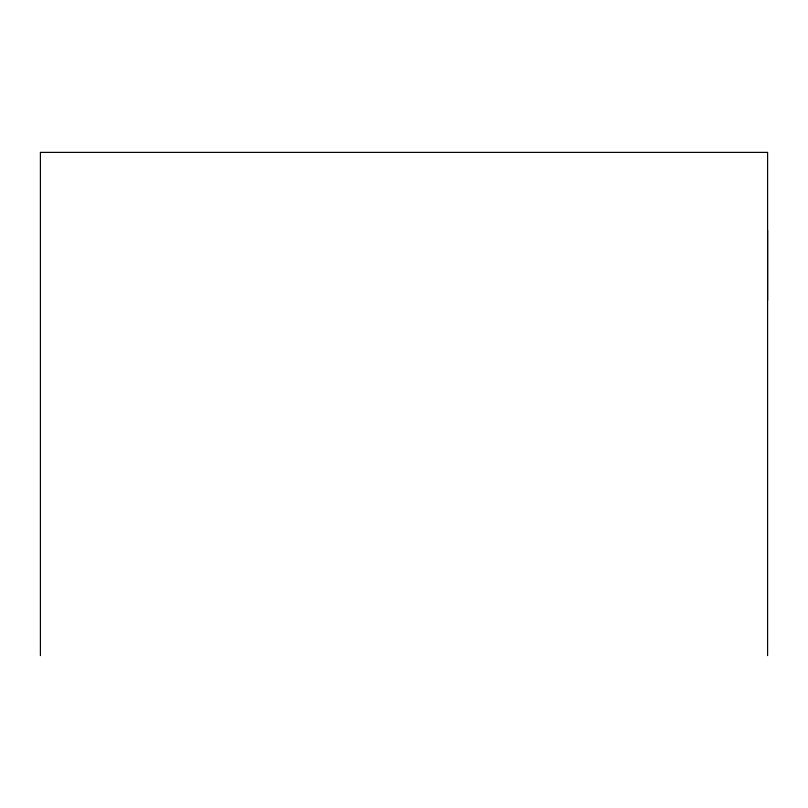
<?xml version="1.0" encoding="UTF-8"?>
<svg xmlns="http://www.w3.org/2000/svg" width="808" height="808" viewBox="0 0 808 808"><rect width="100%" height="100%" fill="white"/><g stroke="black" fill="none" stroke-linecap="round" stroke-linejoin="round"><path stroke-width="1.21" d="M767.6 300.435L767.6 230.25M767.6 655.611L767.6 152.389L40.4 152.389L40.4 655.611"/></g></svg>
